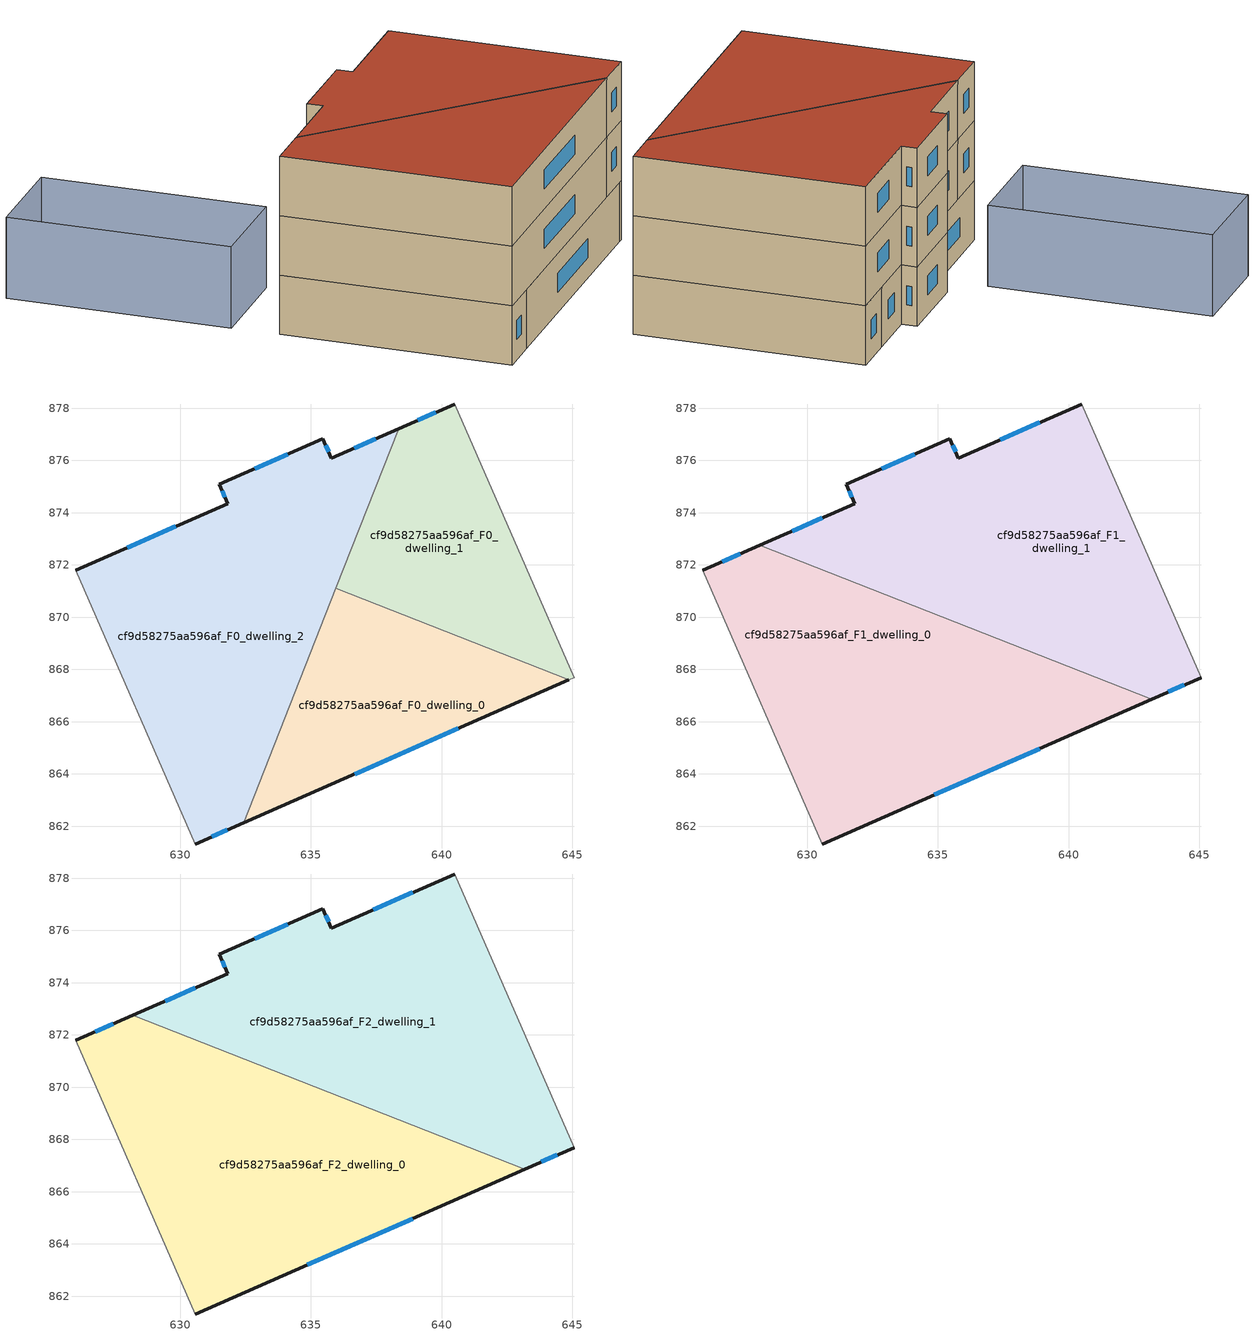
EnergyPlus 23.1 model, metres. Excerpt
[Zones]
cf9d58275aa596af_F0_dwelling_0
 floor ground (EU_floor_Construction): 644.87,867.6 632.44,862.14 635.96,871.1 z0
 wall outside (EU_wall_Construction): 632.44,862.14 644.87,867.6 z0:3
 wall to cf9d58275aa596af_F0_dwelling_1 (EU_wall_Construction): 644.87,867.6 635.96,871.1 z0:3
 wall to cf9d58275aa596af_F0_dwelling_2 (EU_wall_Construction): 635.96,871.1 632.44,862.14 z0:3
 window (EU_Window_Construction): 636.67,864 640.64,865.74 z1.02:1.98
cf9d58275aa596af_F0_dwelling_1
 floor ground (EU_floor_Construction): 640.51,878.16 645.08,867.69 644.87,867.6 635.96,871.1 638.36,877.22 z0
 wall outside (EU_wall_Construction): 640.51,878.16 638.36,877.22 z0:3
 wall adiabatic (EU_wall_Construction): 644.87,867.6 645.08,867.69 640.51,878.16 z0:3
 wall to cf9d58275aa596af_F0_dwelling_2 (EU_wall_Construction): 638.36,877.22 635.96,871.1 z0:3
 window (EU_Window_Construction): 639.78,877.84 639.09,877.54 z1.02:1.98
cf9d58275aa596af_F0_dwelling_2
 floor ground (EU_floor_Construction): 638.36,877.22 632.44,862.14 630.57,861.32 626,871.79 631.81,874.34 631.49,875.08 635.46,876.82 635.78,876.09 z0
 wall outside (EU_wall_Construction): 638.36,877.22 635.78,876.09 635.46,876.82 631.49,875.08 631.81,874.34 626,871.79 / 630.57,861.32 632.44,862.14 z0:3
 wall adiabatic (EU_wall_Construction): 626,871.79 630.57,861.32 z0:3
 window (EU_Window_Construction): 634.11,876.23 632.84,875.68 / 635.67,876.34 635.57,876.57 / 637.48,876.83 636.66,876.47 / 631.21,861.6 631.8,861.86 / 629.84,873.47 627.98,872.66 / 631.6,874.83 631.7,874.59 z1.02:1.98
cf9d58275aa596af_F1_dwelling_0
 floor to cf9d58275aa596af_F0_dwelling_0 (EU_floor_Construction): 643.18,866.86 632.44,862.14 635.48,869.88 z3
 floor to cf9d58275aa596af_F0_dwelling_2 (EU_floor_Construction): 635.48,869.88 632.44,862.14 630.57,861.32 626,871.79 628.18,872.75 z3
 wall outside (EU_wall_Construction): 630.57,861.32 643.18,866.86 / 628.18,872.75 626,871.79 z3:6
 wall adiabatic (EU_wall_Construction): 626,871.79 630.57,861.32 z3:6
 wall to cf9d58275aa596af_F1_dwelling_1 (EU_wall_Construction): 643.18,866.86 628.18,872.75 z3:6
 window (EU_Window_Construction): 634.86,863.2 638.89,864.97 / 627.44,872.42 626.74,872.11 z4.02:4.98
cf9d58275aa596af_F1_dwelling_1
 floor to cf9d58275aa596af_F0_dwelling_0 (EU_floor_Construction): 644.87,867.6 643.18,866.86 635.48,869.88 635.96,871.1 z3
 floor to cf9d58275aa596af_F0_dwelling_1 (EU_floor_Construction): 640.51,878.16 645.08,867.69 644.87,867.6 635.96,871.1 638.36,877.22 z3
 floor to cf9d58275aa596af_F0_dwelling_2 (EU_floor_Construction): 638.36,877.22 635.48,869.88 628.18,872.75 631.81,874.34 631.49,875.08 635.46,876.82 635.78,876.09 z3
 wall outside (EU_wall_Construction): 640.51,878.16 635.78,876.09 635.46,876.82 631.49,875.08 631.81,874.34 628.18,872.75 / 643.18,866.86 645.08,867.69 z3:6
 wall adiabatic (EU_wall_Construction): 645.08,867.69 640.51,878.16 z3:6
 window (EU_Window_Construction): 631.6,874.83 631.7,874.59 / 634.11,876.23 632.84,875.68 / 635.67,876.34 635.57,876.57 / 638.9,877.46 637.39,876.79 / 643.82,867.14 644.43,867.41 / 630.58,873.8 629.42,873.29 z4.02:4.98
cf9d58275aa596af_F2_dwelling_0
 floor to cf9d58275aa596af_F1_dwelling_0 (EU_floor_Construction): 643.18,866.86 630.57,861.32 626,871.79 628.18,872.75 z6
 wall outside (EU_wall_Construction): 630.57,861.32 643.18,866.86 / 628.18,872.75 626,871.79 z6:9
 wall adiabatic (EU_wall_Construction): 626,871.79 630.57,861.32 z6:9
 wall to cf9d58275aa596af_F2_dwelling_1 (EU_wall_Construction): 643.18,866.86 628.18,872.75 z6:9
 window (EU_Window_Construction): 634.86,863.2 638.89,864.97 / 627.44,872.42 626.74,872.11 z7.02:7.98
 roof outside (EU_roof_Construction): 643.18,866.86 628.18,872.75 626,871.79 630.57,861.32 z9
cf9d58275aa596af_F2_dwelling_1
 floor to cf9d58275aa596af_F1_dwelling_1 (EU_floor_Construction): 640.51,878.16 645.08,867.69 643.18,866.86 628.18,872.75 631.81,874.34 631.49,875.08 635.46,876.82 635.78,876.09 z6
 wall outside (EU_wall_Construction): 640.51,878.16 635.78,876.09 635.46,876.82 631.49,875.08 631.81,874.34 628.18,872.75 / 643.18,866.86 645.08,867.69 z6:9
 wall adiabatic (EU_wall_Construction): 645.08,867.69 640.51,878.16 z6:9
 window (EU_Window_Construction): 631.6,874.83 631.7,874.59 / 634.11,876.23 632.84,875.68 / 635.67,876.34 635.57,876.57 / 638.9,877.46 637.39,876.79 / 643.82,867.14 644.43,867.41 / 630.58,873.8 629.42,873.29 z7.02:7.98
 roof outside (EU_roof_Construction): 645.08,867.69 640.51,878.16 635.78,876.09 635.46,876.82 631.49,875.08 631.81,874.34 628.18,872.75 643.18,866.86 z9
shading: 625.28,886.14 629.71,876.01 / 629.71,876.01 625.05,873.97 / 625.05,873.97 620.62,884.11 / 620.62,884.11 625.28,886.14 z0:4.1
[Building]
EU S2 Campaign: North Axis=0; Terrain=City; Solar Distribution=FullExterior
[Site:Location]
Vienna: Latitude=48; Longitude=16.5; Time Zone=1; Elevation=183
[SizingPeriod:WeatherFileDays]
AnnualSizingPeriod: Begin Month=1; Begin Day of Month=1; End Month=12; End Day of Month=31; Day of Week for Start Day=Monday; Use Weather File Daylight Saving Period=No; Use Weather File Rain and Snow Indicators=No
[MATERIAL]
EU_InternalMass_Material: Roughness=MediumRough; Thickness=0.1; Conductivity=1; Density=1800; Specific Heat=900; Thermal Absorptance=0.9; Solar Absorptance=0.7; Visible Absorptance=0.7
[MATERIAL:NOMASS] Roughness=MediumRough; Thermal Absorptance=0.9; Solar Absorptance=0.7; Visible Absorptance=0.7
Name | Thermal Resistance
EU_wall_NoMass | 0.942466
EU_roof_NoMass | 0.551687
EU_floor_NoMass | 0.66527
[WINDOWMATERIAL:SIMPLEGLAZINGSYSTEM]
EU_Window_SimpleGlazing: UFactor=2.03367; Solar Heat Gain Coefficient=0.65; Visible Transmittance=0.65
[CONSTRUCTION]
EU_wall_Construction: EU_wall_NoMass
EU_roof_Construction: EU_roof_NoMass
EU_floor_Construction: EU_floor_NoMass
EU_Window_Construction: EU_Window_SimpleGlazing
EU_InternalMass_Construction: EU_InternalMass_Material
[ZONE] Type=1; Multiplier=1; Ceiling Height=autocalculate; Floor Area=autocalculate; Part of Total Floor Area=Yes
Name | Volume
cf9d58275aa596af_F0_dwelling_0 | 138.379
cf9d58275aa596af_F1_dwelling_0 | 276.756
cf9d58275aa596af_F2_dwelling_0 | 276.779
cf9d58275aa596af_F0_dwelling_1 | 138.38
cf9d58275aa596af_F1_dwelling_1 | 276.737
cf9d58275aa596af_F2_dwelling_1 | 276.743
cf9d58275aa596af_F0_dwelling_2 | 276.728
[INTERNALMASS] Construction=EU_InternalMass_Construction
Name | Zone or ZoneList | Surface Area
cf9d58275aa596af_F0_dwelling_0_EU_InternalMass | cf9d58275aa596af_F0_dwelling_0 | 46.1268
cf9d58275aa596af_F0_dwelling_1_EU_InternalMass | cf9d58275aa596af_F0_dwelling_1 | 46.1265
cf9d58275aa596af_F0_dwelling_2_EU_InternalMass | cf9d58275aa596af_F0_dwelling_2 | 92.2426
cf9d58275aa596af_F1_dwelling_0_EU_InternalMass | cf9d58275aa596af_F1_dwelling_0 | 92.2597
cf9d58275aa596af_F1_dwelling_1_EU_InternalMass | cf9d58275aa596af_F1_dwelling_1 | 92.2479
cf9d58275aa596af_F2_dwelling_0_EU_InternalMass | cf9d58275aa596af_F2_dwelling_0 | 92.2597
cf9d58275aa596af_F2_dwelling_1_EU_InternalMass | cf9d58275aa596af_F2_dwelling_1 | 92.2479
[OTHEREQUIPMENT] Fuel Type=Electricity; Design Level Calculation Method=Watts/Area; Power per Zone Floor Area=1; Fraction Latent=0; Fraction Radiant=0; Fraction Lost=0; Carbon Dioxide Generation Rate=0; EndUse Subcategory=EU_Step8_InternalGains
Name | Zone or ZoneList or Space or SpaceList | Schedule
EU_Step8_InternalGain_cf9d58275aa596af_F0_dwelling_0_f000 | cf9d58275aa596af_F0_dwelling_0 | EU_Step8_GainSchedule_cf9d58275aa596af_F0_dwelling_0_f000
EU_Step8_InternalGain_cf9d58275aa596af_F0_dwelling_1_f000 | cf9d58275aa596af_F0_dwelling_1 | EU_Step8_GainSchedule_cf9d58275aa596af_F0_dwelling_1_f000
EU_Step8_InternalGain_cf9d58275aa596af_F0_dwelling_2_f000 | cf9d58275aa596af_F0_dwelling_2 | EU_Step8_GainSchedule_cf9d58275aa596af_F0_dwelling_2_f000
EU_Step8_InternalGain_cf9d58275aa596af_F1_dwelling_0_f000 | cf9d58275aa596af_F1_dwelling_0 | EU_Step8_GainSchedule_cf9d58275aa596af_F1_dwelling_0_f000
EU_Step8_InternalGain_cf9d58275aa596af_F1_dwelling_1_f000 | cf9d58275aa596af_F1_dwelling_1 | EU_Step8_GainSchedule_cf9d58275aa596af_F1_dwelling_1_f000
EU_Step8_InternalGain_cf9d58275aa596af_F2_dwelling_0_f000 | cf9d58275aa596af_F2_dwelling_0 | EU_Step8_GainSchedule_cf9d58275aa596af_F2_dwelling_0_f000
EU_Step8_InternalGain_cf9d58275aa596af_F2_dwelling_1_f000 | cf9d58275aa596af_F2_dwelling_1 | EU_Step8_GainSchedule_cf9d58275aa596af_F2_dwelling_1_f000
[ZONEVENTILATION:DESIGNFLOWRATE] Schedule=EU_AlwaysOn; Design Flow Rate Calculation Method=AirChanges/Hour; Air Changes per Hour=0.530523; Ventilation Type=Natural; Fan Pressure Rise=0; Fan Total Efficiency=1; Constant Term Coefficient=1; Temperature Term Coefficient=0; Velocity Term Coefficient=0; Velocity Squared Term Coefficient=0; Minimum Indoor Temperature=-100; Maximum Indoor Temperature=100; Delta Temperature=-100; Minimum Outdoor Temperature=-100; Maximum Outdoor Temperature=100; Maximum Wind Speed=40
Name | Zone or ZoneList or Space or SpaceList
EU_ConstantAir_cf9d58275aa596af_F0_dwelling_0 | cf9d58275aa596af_F0_dwelling_0
EU_ConstantAir_cf9d58275aa596af_F0_dwelling_1 | cf9d58275aa596af_F0_dwelling_1
EU_ConstantAir_cf9d58275aa596af_F0_dwelling_2 | cf9d58275aa596af_F0_dwelling_2
EU_ConstantAir_cf9d58275aa596af_F1_dwelling_0 | cf9d58275aa596af_F1_dwelling_0
EU_ConstantAir_cf9d58275aa596af_F1_dwelling_1 | cf9d58275aa596af_F1_dwelling_1
EU_ConstantAir_cf9d58275aa596af_F2_dwelling_0 | cf9d58275aa596af_F2_dwelling_0
EU_ConstantAir_cf9d58275aa596af_F2_dwelling_1 | cf9d58275aa596af_F2_dwelling_1
[HVACTEMPLATE:THERMOSTAT] Constant Heating Setpoint=20; Constant Cooling Setpoint=50
EU_HeatOnly_cf9d58275aa596af_F0_dwelling_0; EU_HeatOnly_cf9d58275aa596af_F0_dwelling_1; EU_HeatOnly_cf9d58275aa596af_F0_dwelling_2; EU_HeatOnly_cf9d58275aa596af_F1_dwelling_0; EU_HeatOnly_cf9d58275aa596af_F1_dwelling_1; EU_HeatOnly_cf9d58275aa596af_F2_dwelling_0; EU_HeatOnly_cf9d58275aa596af_F2_dwelling_1
[HVACTEMPLATE:ZONE:IDEALLOADSAIRSYSTEM] System Availability Schedule=EU_AlwaysOn; Maximum Heating Supply Air Temperature=50; Minimum Cooling Supply Air Temperature=13; Maximum Heating Supply Air Humidity Ratio=0.0156; Minimum Cooling Supply Air Humidity Ratio=0.0077; Heating Limit=NoLimit; Cooling Limit=NoLimit; Heating Availability Schedule=EU_AlwaysOn; Cooling Availability Schedule=EU_CoolingOff; Dehumidification Control Type=ConstantSensibleHeatRatio; Cooling Sensible Heat Ratio=0.7; Dehumidification Setpoint=60; Humidification Control Type=None; Humidification Setpoint=30; Outdoor Air Method=None; Outdoor Air Flow Rate per Person=0.00944; Outdoor Air Flow Rate per Zone Floor Area=0; Outdoor Air Flow Rate per Zone=0; Demand Controlled Ventilation Type=None; Outdoor Air Economizer Type=NoEconomizer; Heat Recovery Type=None; Sensible Heat Recovery Effectiveness=0.7; Latent Heat Recovery Effectiveness=0.65
Name | Template Thermostat
cf9d58275aa596af_F0_dwelling_0 | EU_HeatOnly_cf9d58275aa596af_F0_dwelling_0
cf9d58275aa596af_F0_dwelling_1 | EU_HeatOnly_cf9d58275aa596af_F0_dwelling_1
cf9d58275aa596af_F0_dwelling_2 | EU_HeatOnly_cf9d58275aa596af_F0_dwelling_2
cf9d58275aa596af_F1_dwelling_0 | EU_HeatOnly_cf9d58275aa596af_F1_dwelling_0
cf9d58275aa596af_F1_dwelling_1 | EU_HeatOnly_cf9d58275aa596af_F1_dwelling_1
cf9d58275aa596af_F2_dwelling_0 | EU_HeatOnly_cf9d58275aa596af_F2_dwelling_0
cf9d58275aa596af_F2_dwelling_1 | EU_HeatOnly_cf9d58275aa596af_F2_dwelling_1
[SIZING:ZONE] Zone Cooling Design Supply Air Temperature Input Method=SupplyAirTemperature; Zone Cooling Design Supply Air Temperature=13; Zone Heating Design Supply Air Temperature Input Method=SupplyAirTemperature; Zone Heating Design Supply Air Temperature=50; Zone Cooling Design Supply Air Humidity Ratio=0.008; Zone Heating Design Supply Air Humidity Ratio=0.008; Cooling Design Air Flow Method=DesignDay; Cooling Design Air Flow Rate=0; Cooling Minimum Air Flow per Zone Floor Area=0.000762; Cooling Minimum Air Flow=0; Cooling Minimum Air Flow Fraction=0.2; Heating Design Air Flow Method=DesignDay; Heating Design Air Flow Rate=0; Heating Maximum Air Flow per Zone Floor Area=0.002032; Heating Maximum Air Flow=0.141576; Heating Maximum Air Flow Fraction=0.3; Account for Dedicated Outdoor Air System=No; Dedicated Outdoor Air System Control Strategy=NeutralSupplyAir; Dedicated Outdoor Air Low Setpoint Temperature for Design=autosize; Dedicated Outdoor Air High Setpoint Temperature for Design=autosize; Zone Load Sizing Method=Sensible Load Only No Latent Load; Zone Latent Cooling Design Supply Air Humidity Ratio Input Method=HumidityRatioDifference; Zone Cooling Design Supply Air Humidity Ratio Difference=0.005; Zone Latent Heating Design Supply Air Humidity Ratio Input Method=HumidityRatioDifference; Zone Humidification Design Supply Air Humidity Ratio Difference=0.005
cf9d58275aa596af_F0_dwelling_0; cf9d58275aa596af_F0_dwelling_1; cf9d58275aa596af_F0_dwelling_2; cf9d58275aa596af_F1_dwelling_0; cf9d58275aa596af_F1_dwelling_1; cf9d58275aa596af_F2_dwelling_0; cf9d58275aa596af_F2_dwelling_1
[SCHEDULE:CONSTANT]
Name | Hourly Value
EU_AlwaysOn | 1
EU_CoolingOff | 0
[SCHEDULE:FILE] Column Number=1; Rows to Skip at Top=0; Number of Hours of Data=8760; Column Separator=Comma; Interpolate to Timestep=No; Minutes per Item=60; Adjust Schedule for Daylight Savings=Yes
Name | File
EU_Step8_GainSchedule_cf9d58275aa596af_F0_dwelling_0_f000 | ../../schedules/cf9d58275aa596af/cf9d58275aa596af_F0_dwelling_0_f000_gain.csv
EU_Step8_GainSchedule_cf9d58275aa596af_F0_dwelling_1_f000 | ../../schedules/cf9d58275aa596af/cf9d58275aa596af_F0_dwelling_1_f000_gain.csv
EU_Step8_GainSchedule_cf9d58275aa596af_F0_dwelling_2_f000 | ../../schedules/cf9d58275aa596af/cf9d58275aa596af_F0_dwelling_2_f000_gain.csv
EU_Step8_GainSchedule_cf9d58275aa596af_F1_dwelling_0_f000 | ../../schedules/cf9d58275aa596af/cf9d58275aa596af_F1_dwelling_0_f000_gain.csv
EU_Step8_GainSchedule_cf9d58275aa596af_F1_dwelling_1_f000 | ../../schedules/cf9d58275aa596af/cf9d58275aa596af_F1_dwelling_1_f000_gain.csv
EU_Step8_GainSchedule_cf9d58275aa596af_F2_dwelling_0_f000 | ../../schedules/cf9d58275aa596af/cf9d58275aa596af_F2_dwelling_0_f000_gain.csv
EU_Step8_GainSchedule_cf9d58275aa596af_F2_dwelling_1_f000 | ../../schedules/cf9d58275aa596af/cf9d58275aa596af_F2_dwelling_1_f000_gain.csv
